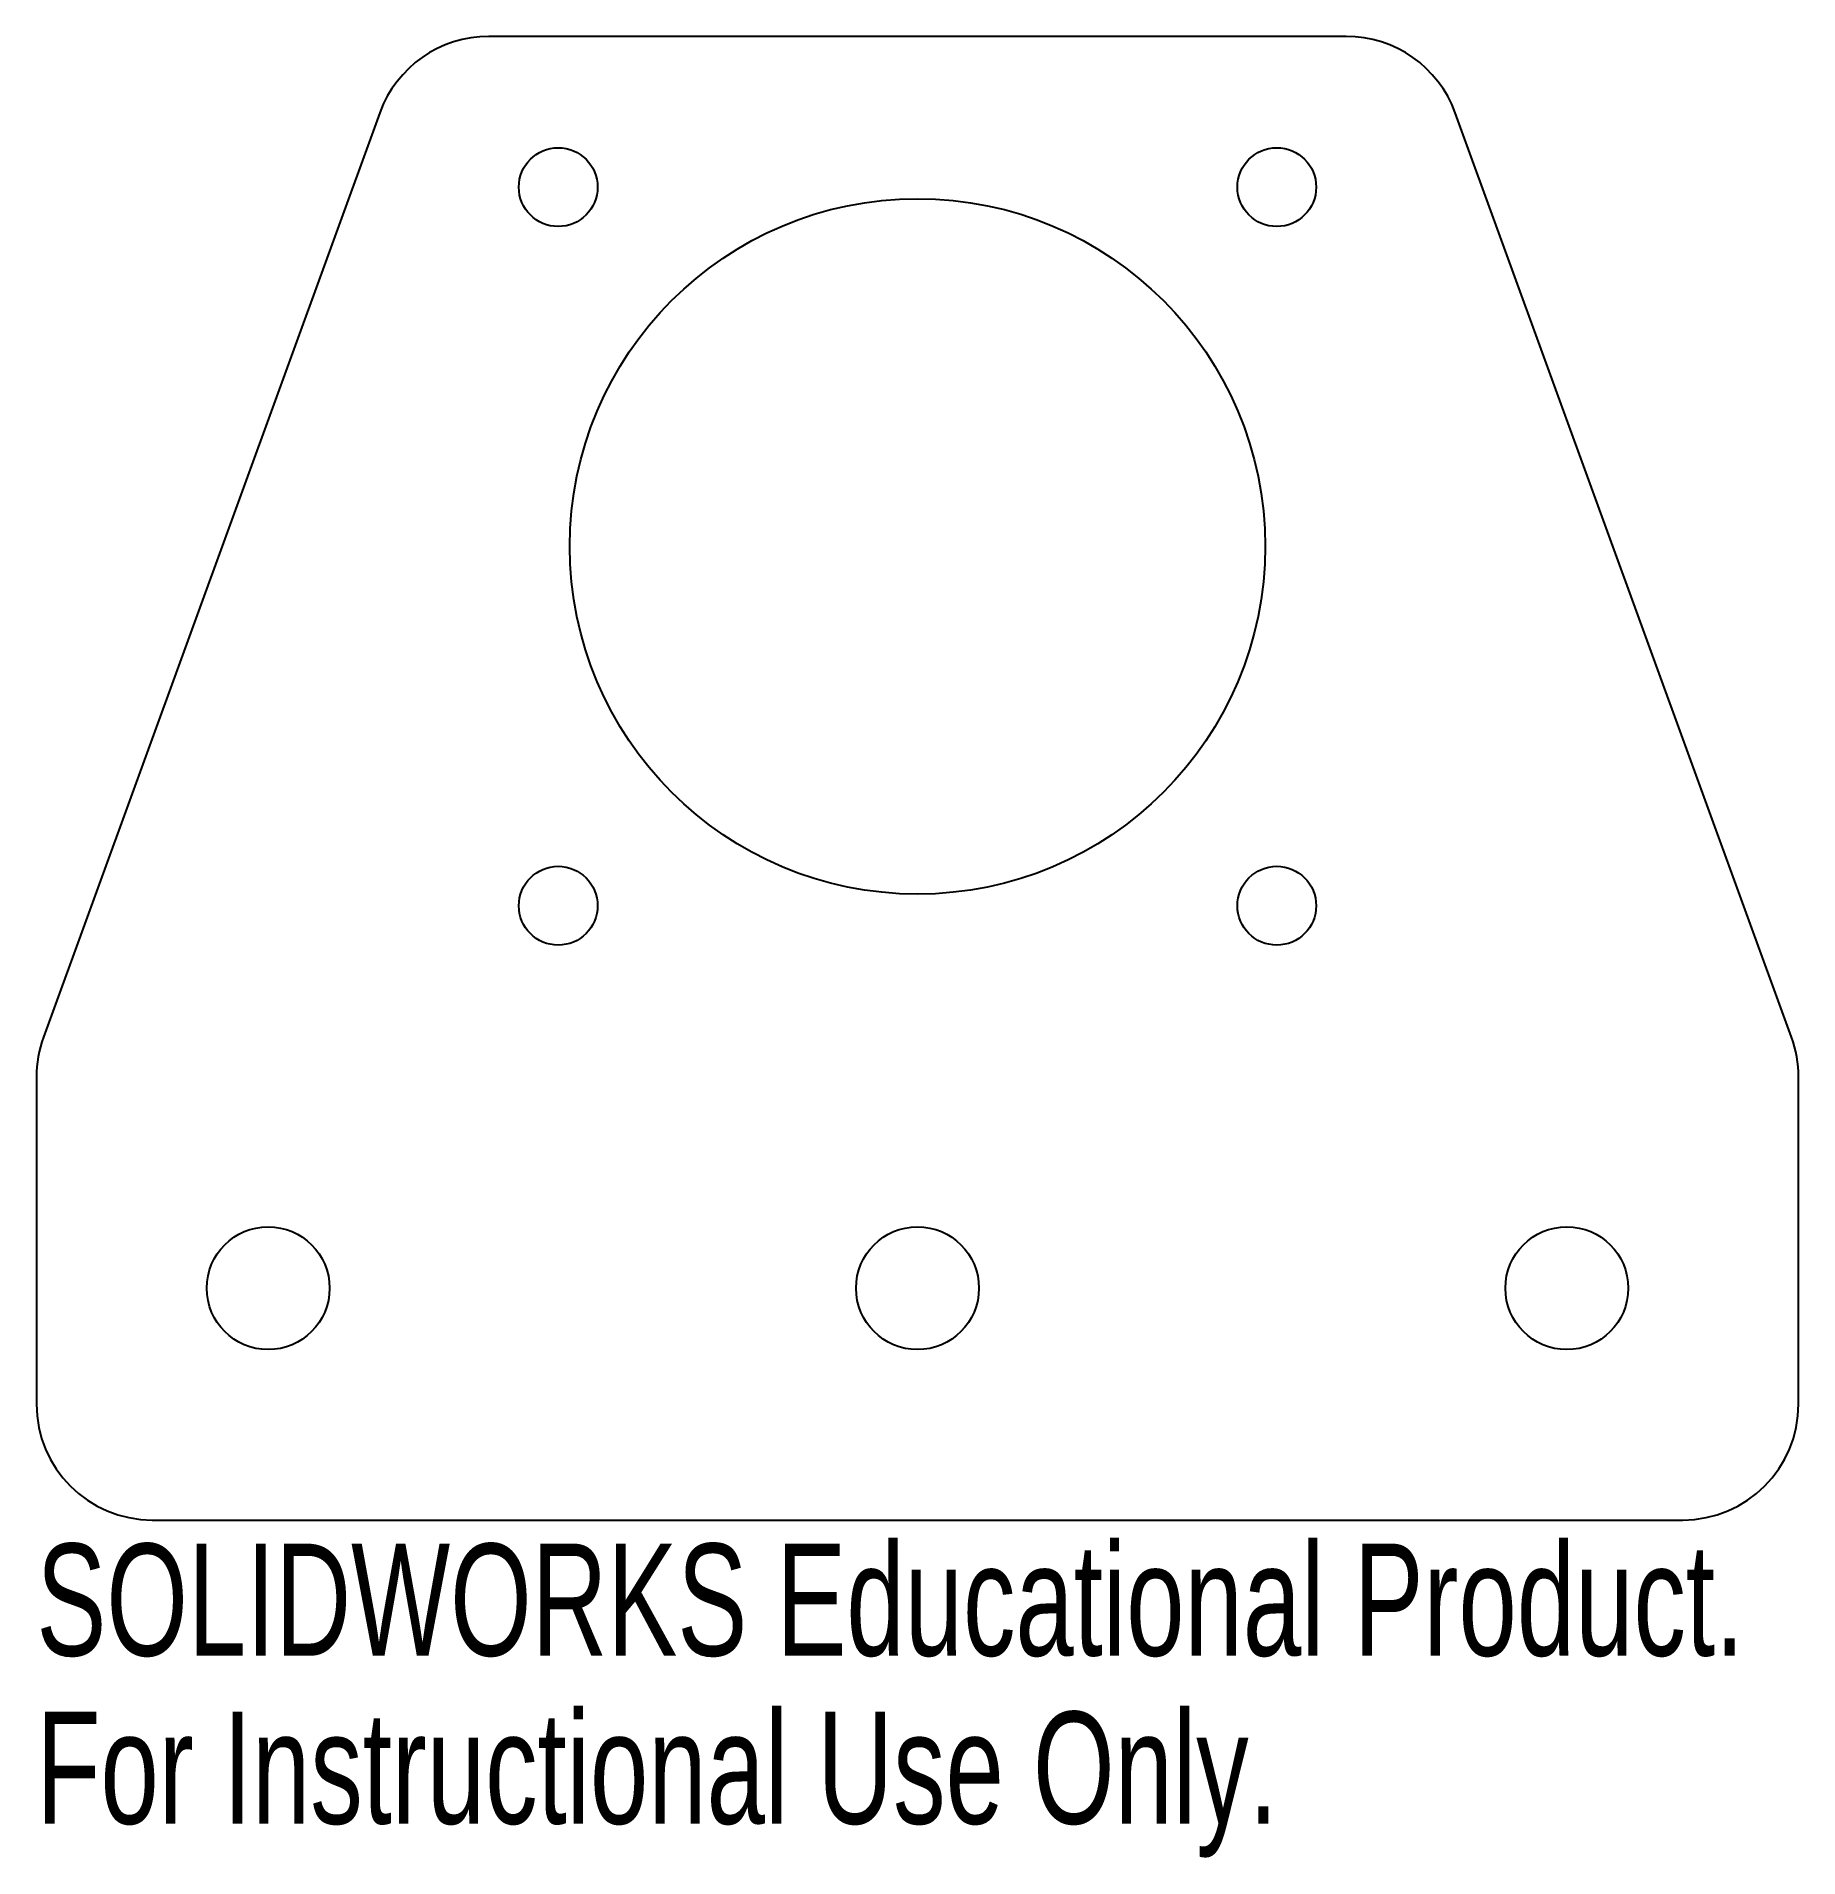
# Model space of a CAD drawing. Header units: millimetres. Extents: x -38 to 38, y -56.6 to 22.
import ezdxf

# ---------------------------------------------------------------- set-up
doc = ezdxf.new("R2010")
doc.units = ezdxf.units.MM
doc.styles.add('SLDTEXTSTYLE0', font='TXT', dxfattribs={"width": 0.7})

msp = doc.modelspace()

# ---------------------------------------------------------------- linework, layer by layer
at = {"color": 7, "linetype": 'Continuous', "lineweight": 25}
for p, q in [((18.499, 22), (-18.499, 22)), ((-23.197, 18.71), (-37.713, -21.172)), ((37.713, -21.172), (23.197, 18.71)), ((-38.015, -22.882), (-38.015, -37)), ((38.015, -37), (38.015, -22.882)), ((-33.015, -42), (33.015, -42))]:
    msp.add_line(p, q, dxfattribs=at)
for centre, radius in [((-15.5, 15.5), 1.7), ((15.5, 15.5), 1.7), ((0, 0), 15), ((-15.5, -15.5), 1.7), ((15.5, -15.5), 1.7), ((-28.015, -32), 2.65), ((0, -32), 2.65), ((28.015, -32), 2.65)]:
    msp.add_circle(centre, radius, dxfattribs=at)
for centre, start, end in [((-18.499, 17), 90, 160), ((18.499, 17), 20, 90), ((-33.015, -22.882), 160, 180), ((33.015, -22.882), 0, 20), ((-33.015, -37), 180, 270), ((33.015, -37), 270, 0)]:
    msp.add_arc(centre, 5, start, end, dxfattribs=at)

# ---------------------------------------------------------------- texts
at = {"color": 7, "linetype": 'Continuous', "char_height": 4.83362, "attachment_point": 1, "style": 'SLDTEXTSTYLE0'}
for s, insert in [('SOLIDWORKS Educational Product.', (-38.015, -43.02)), ('For Instructional Use Only.', (-38.015, -50.27))]:
    msp.add_mtext(s, dxfattribs=dict(at, insert=insert))

doc.saveas('drawing.dxf')
